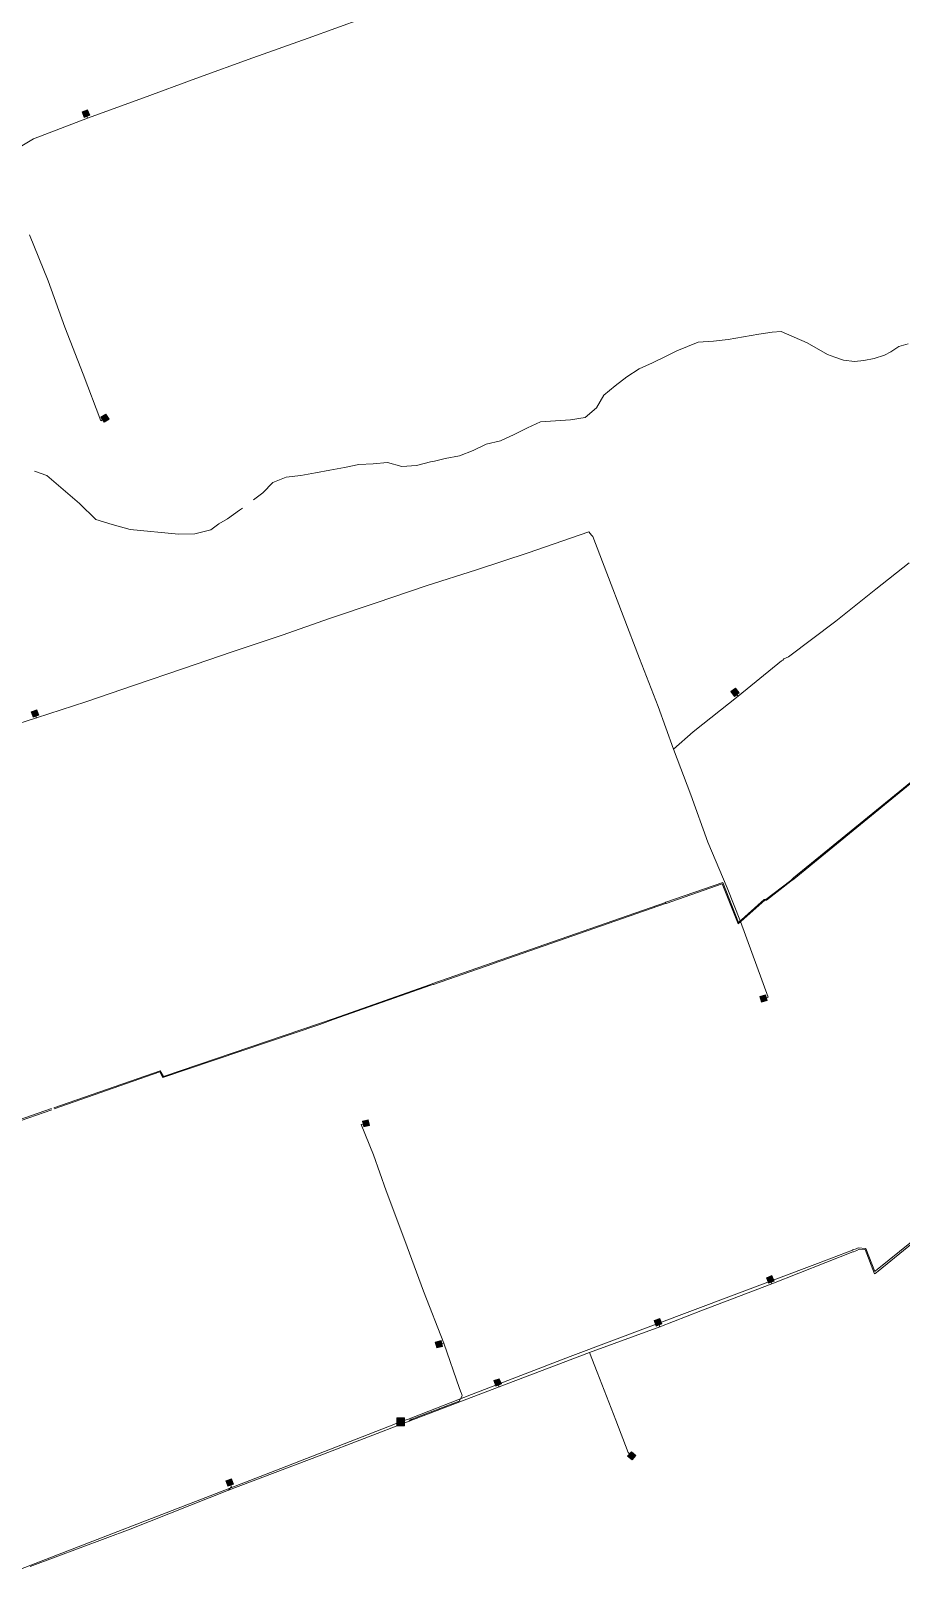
# Model space of a CAD drawing. Header units: metres. Extents: x -6693 to 732, y -3593 to 1689.
# Drawn here: x -3919 to -2846, y -1634 to 261 of the extents above; entities that cross this region are included whole.
import ezdxf

# ---------------------------------------------------------------- set-up
doc = ezdxf.new("R2010")
doc.units = ezdxf.units.M
doc.header["$MEASUREMENT"] = 0
doc.layers.add('ELECTRICA ENERSA', color=7, linetype='CONTINUOUS')

msp = doc.modelspace()

# ---------------------------------------------------------------- hatches: boundary and pattern name
at = {"layer": 'ELECTRICA ENERSA'}
for points in [[(-3853.4, 153.7), (-3856.1, 160.5), (-3849.3, 163), (-3846.6, 156.4)], [(-3833, -215.9), (-3827, -212.1), (-3822.9, -218.4), (-3828.9, -222.2)], [(-3051.3, -560.4), (-3055.6, -554.5), (-3049.9, -550.1), (-3045.6, -555.8)], [(-3916.3, -586.1), (-3918.8, -579.2), (-3912, -576.8), (-3909.5, -583.3)], [(-3011, -935.5), (-3017.8, -937.4), (-3020, -930.3), (-3013.2, -928.4)], [(-3510.2, -1084.2), (-3503.2, -1082.6), (-3501.5, -1089.7), (-3508.6, -1091.3)], [(-3009.3, -1283.9), (-3011.8, -1277.3), (-3005, -1274.6), (-3002.5, -1281.4)], [(-3147.7, -1337), (-3150.2, -1330.2), (-3143.4, -1327.7), (-3140.9, -1334.2)], [(-3411.6, -1362), (-3418.4, -1363.9), (-3420.4, -1356.9), (-3413.3, -1354.9)], [(-3345.7, -1411.1), (-3348.2, -1404.2), (-3341.4, -1401.8), (-3338.9, -1408.3)], [(-3178.5, -1492), (-3173, -1496.6), (-3177.7, -1502), (-3183.1, -1497.4)], [(-3676.1, -1534.4), (-3678.6, -1527.6), (-3671.7, -1525.2), (-3669.3, -1532)]]:
    msp.add_hatch(color=5, dxfattribs=at).paths.add_polyline_path(points)
at = {"layer": 'ELECTRICA ENERSA', "true_color": 0x0200ff}
msp.add_hatch(color=5, dxfattribs=at).paths.add_polyline_path([(-3467.5, -1450.6), (-3467.5, -1459.8), (-3458.2, -1459.8), (-3458.2, -1450.6)])
at = {"layer": 'ELECTRICA ENERSA', "true_color": 0x800080}
for points in [[(-3464.7, -1454.9), (-3464.7, -1453.8), (-3464.5, -1453.5), (-3464.5, -1453), (-3464.2, -1452.5), (-3463.9, -1452.2), (-3463.7, -1451.6), (-3463.4, -1451.4), (-3462.8, -1450.8), (-3462.6, -1450.8), (-3462.6, -1451.1), (-3462.8, -1451.1), (-3463.1, -1451.4), (-3463.7, -1451.9), (-3463.7, -1452.2), (-3463.9, -1452.5), (-3463.9, -1452.7), (-3464.2, -1453.3), (-3464.2, -1453.8), (-3464.5, -1454.1), (-3464.5, -1454.9)], [(-3462.8, -1453), (-3462, -1453), (-3461.2, -1453.8), (-3460.7, -1454.9), (-3460.9, -1456), (-3461.8, -1456.8), (-3462.8, -1457.1), (-3463.9, -1456.5), (-3464.5, -1456), (-3464.7, -1454.9), (-3464.5, -1453.8), (-3463.9, -1453.3), (-3462.8, -1453), (-3462.8, -1453.3), (-3463.7, -1453.5), (-3464.2, -1454.1), (-3464.5, -1454.9), (-3464.2, -1455.7), (-3463.7, -1456.3), (-3462.8, -1456.5), (-3461.8, -1456.3), (-3461.2, -1455.7), (-3460.9, -1454.9), (-3461.5, -1454.1), (-3462, -1453.5), (-3462.8, -1453.3)]]:
    msp.add_hatch(color=216, dxfattribs=at).paths.add_polyline_path(points)

# ---------------------------------------------------------------- linework, layer by layer
at = {"layer": 'ELECTRICA ENERSA', "color": 16, "linetype": 'Continuous', "lineweight": 20, "true_color": 0x800000}
for p, q in [((-3577, 251.5), (-3509.1, 276)), ((-3645.6, 227), (-3577, 251.5)), ((-3715.6, 201.6), (-3645.6, 227)), ((-3780.4, 177.7), (-3715.6, 201.6)), ((-3849.3, 152.9), (-3780.4, 177.7)), ((-3916.1, 127.3), (-3849.3, 152.9)), ((-3957.2, 102.5), (-3916.1, 127.3)), ((-3897.8, -47.9), (-3921, 8.8)), ((-3877.4, -105), (-3897.8, -47.9)), ((-3854.8, -162.8), (-3877.4, -105)), ((-3833, -220.3), (-3854.8, -162.8))]:
    msp.add_line(p, q, dxfattribs=at)
at = {"layer": 'ELECTRICA ENERSA', "color": 5, "linetype": 'Continuous', "lineweight": 5}
for p, q in [((-3850.1, 155.1), (-3849.3, 152.9)), ((-3830.8, -219.2), (-3833, -220.5)), ((-3048.6, -558), (-3046.9, -560.2)), ((-3913.1, -584.7), (-3912.3, -587.1)), ((-3012.1, -932), (-3009.6, -931.1)), ((-3509.4, -1087.8), (-3511.9, -1088.3)), ((-3006.1, -1282.8), (-3005.3, -1284.9)), ((-3144.2, -1335.6), (-3143.4, -1338.1)), ((-3412.5, -1358.5), (-3410, -1357.9)), ((-3342.5, -1409.7), (-3341.4, -1412.2)), ((-3180.7, -1494.7), (-3182.6, -1493)), ((-3672.6, -1533.1), (-3671.7, -1535.5))]:
    msp.add_line(p, q, dxfattribs=at)
at = {"layer": 'ELECTRICA ENERSA', "color": 4, "linetype": 'Continuous', "lineweight": 5}
for p, q in [((-3004.7, -111), (-3021.1, -113.8)), ((-2993.5, -110.2), (-3004.7, -111)), ((-2961.7, -124.4), (-2993.5, -110.2)), ((-3096, -123.3), (-3122.4, -134.2)), ((-3077.2, -122.2), (-3096, -123.3)), ((-3059.2, -120.3), (-3077.2, -122.2)), ((-3021.1, -113.8), (-3059.2, -120.3)), ((-2936.6, -138.5), (-2961.7, -124.4)), ((-2848.4, -128.7), (-2858.5, -135.6)), ((-2836.9, -125.7), (-2848.4, -128.7)), ((-3152.3, -148.9), (-3168.7, -156.5)), ((-3136.5, -141), (-3152.3, -148.9)), ((-3122.4, -134.2), (-3136.5, -141)), ((-2927.6, -141.8), (-2936.6, -138.5)), ((-2916.7, -145.6), (-2927.6, -141.8)), ((-2903.4, -147.3), (-2916.7, -145.6)), ((-2891.7, -146.2), (-2903.4, -147.3)), ((-2878.9, -143.7), (-2891.7, -146.2)), ((-2866.4, -139.4), (-2878.9, -143.7)), ((-2858.5, -135.6), (-2866.4, -139.4)), ((-3183.9, -166.3), (-3198.6, -177.2)), ((-3168.7, -156.5), (-3183.9, -166.3)), ((-3212.5, -188.7), (-3221.3, -204.5)), ((-3198.6, -177.2), (-3212.5, -188.7)), ((-3221.3, -204.5), (-3235.4, -216.2)), ((-3290.7, -221.6), (-3306.8, -229)), ((-3272.2, -220.3), (-3290.7, -221.6)), ((-3253.4, -219.2), (-3272.2, -220.3)), ((-3235.4, -216.2), (-3253.4, -219.2)), ((-3340, -245), (-3357.7, -249.1)), ((-3323.1, -237.4), (-3340, -245)), ((-3306.8, -229), (-3323.1, -237.4)), ((-3390.7, -263.8), (-3408.1, -267.1)), ((-3373.8, -257), (-3390.7, -263.8)), ((-3357.7, -249.1), (-3373.8, -257)), ((-3914.7, -282.4), (-3899.5, -287.8)), ((-3550.3, -281.5), (-3568, -284.5)), ((-3532.3, -278), (-3550.3, -281.5)), ((-3514.9, -274.5), (-3532.3, -278)), ((-3496.9, -273.6), (-3514.9, -274.5)), ((-3479.2, -272), (-3496.9, -273.6)), ((-3461.5, -276.9), (-3479.2, -272)), ((-3443.5, -275.6), (-3461.5, -276.9)), ((-3426.1, -271.2), (-3443.5, -275.6)), ((-3421.2, -270.1), (-3426.1, -271.2)), ((-3408.1, -267.1), (-3421.2, -270.1)), ((-3899.5, -287.8), (-3879.3, -305.2)), ((-3620.8, -296.5), (-3633.3, -309.3)), ((-3604.2, -290), (-3620.8, -296.5)), ((-3586.2, -287.8), (-3604.2, -290)), ((-3568, -284.5), (-3586.2, -287.8)), ((-3879.3, -305.2), (-3859.1, -322.4)), ((-3633.3, -309.3), (-3644.5, -318)), ((-3859.1, -322.4), (-3839, -342)), ((-3661.9, -330.8), (-3676.9, -341.5)), ((-3658.1, -328.1), (-3661.9, -330.8)), ((-3839, -342), (-3819.1, -348.3)), ((-3819.1, -348.3), (-3796.8, -354.5)), ((-3796.8, -354.5), (-3737.1, -360.3)), ((-3737.1, -360.3), (-3717.2, -359.7)), ((-3717.2, -359.7), (-3697.4, -355.1)), ((-3697.4, -355.1), (-3687.3, -347.7)), ((-3676.9, -341.5), (-3687.3, -347.7))]:
    msp.add_line(p, q, dxfattribs=at)
at = {"layer": 'ELECTRICA ENERSA', "color": 30, "linetype": 'Continuous', "lineweight": 20, "true_color": 0xff8b0f}
for p, q in [((-3230.8, -357.3), (-3306, -383.1)), ((-3227.5, -361.6), (-3230.8, -357.3)), ((-3226.2, -363.3), (-3227.5, -361.6)), ((-3208.7, -408.2), (-3226.2, -363.3)), ((-3306, -383.1), (-3369.7, -404.1)), ((-2835.8, -395.7), (-2876.7, -428.1)), ((-3369.7, -404.1), (-3431.5, -424)), ((-3188.8, -460.8), (-3208.7, -408.2)), ((-3431.5, -424), (-3493.3, -445)), ((-2876.7, -428.1), (-2926.3, -467.6)), ((-3493.3, -445), (-3550.8, -464.3)), ((-3550.8, -464.3), (-3609.1, -484.7)), ((-3168.4, -513.6), (-3188.8, -460.8)), ((-2926.3, -467.6), (-2984.6, -511.7)), ((-3609.1, -484.7), (-3670.9, -505.2)), ((-3670.9, -505.2), (-3731.1, -526.1)), ((-3731.1, -526.1), (-3791.3, -546.6)), ((-3145.3, -572.7), (-3168.4, -513.6)), ((-2993.3, -516.6), (-3046.9, -559.9)), ((-2991.6, -515.5), (-2993.3, -516.6)), ((-2990.3, -514.1), (-2991.6, -515.5)), ((-2984.6, -511.7), (-2990.3, -514.1)), ((-3791.3, -546.6), (-3851.5, -567)), ((-3851.5, -567), (-3912.3, -586.9)), ((-3046.9, -559.9), (-3102.2, -604)), ((-3912.3, -586.9), (-3973.5, -606.2)), ((-3126.7, -625.5), (-3145.3, -572.7)), ((-3102.2, -604), (-3126.7, -625.5)), ((-3105.2, -681.9), (-3126.7, -625.5)), ((-3084, -740.2), (-3105.2, -681.9)), ((-3060.3, -796.6), (-3084, -740.2)), ((-3043.7, -838), (-3060.3, -796.6)), ((-3009.6, -931.1), (-3043.7, -838))]:
    msp.add_line(p, q, dxfattribs=at)
at = {"layer": 'ELECTRICA ENERSA', "color": 96, "linetype": 'Continuous', "lineweight": 20, "true_color": 0x008000}
for p, q in [((-2705.7, -561.3), (-2978.3, -784.3)), ((-3065.7, -789.8), (-3136, -814.3)), ((-3046.4, -839.1), (-3065.7, -789.8)), ((-2981.8, -787.3), (-3012.6, -811)), ((-2978.3, -784.3), (-2981.8, -787.3)), ((-3136.5, -814.6), (-3349, -888.4)), ((-3136, -814.3), (-3136.5, -814.6)), ((-3014.5, -811), (-3046.4, -839.1)), ((-3012.6, -811), (-3014.5, -811)), ((-3350.1, -888.9), (-3423.3, -914.5)), ((-3349, -888.4), (-3350.1, -888.9)), ((-3426.1, -915.6), (-3546.5, -958.1)), ((-3423.3, -914.5), (-3426.1, -915.6)), ((-3563.3, -963.8), (-3755.6, -1029.2)), ((-3546.5, -958.1), (-3563.3, -963.8)), ((-3759.7, -1022.1), (-3891, -1067.6)), ((-3755.6, -1029.2), (-3759.7, -1022.1)), ((-3894, -1068.4), (-4062.6, -1127.8))]:
    msp.add_line(p, q, dxfattribs=at)
at = {"layer": 'ELECTRICA ENERSA', "color": 1, "linetype": 'Continuous', "lineweight": 20}
for p, q in [((-2705.9, -562.9), (-2977.8, -785.2)), ((-3066.3, -791.4), (-3135.5, -815.9)), ((-3046.9, -840.7), (-3066.3, -791.4)), ((-2981.6, -788.4), (-3011.8, -811.8)), ((-2977.8, -785.2), (-2981.6, -788.4)), ((-3013.7, -811.8), (-3046.9, -840.7)), ((-3011.8, -811.8), (-3013.7, -811.8)), ((-3136.3, -815.9), (-3348.4, -889.7)), ((-3135.7, -815.9), (-3136.3, -815.9)), ((-3135.5, -815.9), (-3135.7, -815.9)), ((-3349.5, -890.3), (-3422.5, -915.6)), ((-3348.4, -889.7), (-3349.5, -890.3)), ((-3425.8, -916.7), (-3546.2, -958.9)), ((-3422.8, -915.6), (-3425.8, -916.7)), ((-3422.5, -915.6), (-3422.8, -915.6)), ((-3562.8, -964.9), (-3756.5, -1030.3)), ((-3546.2, -958.9), (-3562.8, -964.9)), ((-3760.3, -1023.5), (-3890.5, -1069)), ((-3756.5, -1030.3), (-3760.3, -1023.5)), ((-3893.5, -1070.1), (-4063.4, -1129.2))]:
    msp.add_line(p, q, dxfattribs=at)
at = {"layer": 'ELECTRICA ENERSA', "color": 8, "linetype": 'Continuous', "lineweight": 5}
msp.add_line((-3914.7, -584.1), (-3910.3, -582.8), dxfattribs=at)
at = {"layer": 'ELECTRICA ENERSA', "color": 216, "linetype": 'Continuous', "lineweight": 20, "true_color": 0x800080}
for p, q in [((-3511.9, -1088.3), (-3496.6, -1125.6)), ((-3496.6, -1125.6), (-3481.1, -1170.3)), ((-3481.1, -1170.3), (-3457.9, -1231.3)), ((-3457.9, -1231.3), (-3434.8, -1293.9)), ((-2905.3, -1245.2), (-3005.3, -1284.9)), ((-2904.5, -1245.2), (-2905.3, -1245.2)), ((-2900.4, -1243.6), (-2904.5, -1245.2)), ((-2897.4, -1242.2), (-2900.4, -1243.6)), ((-2890, -1242.7), (-2897.4, -1242.2)), ((-2878.6, -1272.4), (-2890, -1242.7)), ((-2831.5, -1234.8), (-2874, -1269.2)), ((-2874, -1269.2), (-2876.2, -1270.8)), ((-3005.3, -1284.9), (-3092.7, -1318.2)), ((-2876.4, -1271.1), (-2878.6, -1272.4)), ((-2876.2, -1270.8), (-2876.4, -1271.1)), ((-3434.8, -1293.9), (-3410, -1357.9)), ((-3092.7, -1318.2), (-3143.4, -1337.8)), ((-3143.4, -1337.8), (-3230.2, -1369.4)), ((-3410, -1357.9), (-3390.4, -1414.1)), ((-3230.2, -1369.4), (-3341.4, -1411.9)), ((-3220.7, -1393.6), (-3230.2, -1369.4)), ((-3197.8, -1453), (-3220.7, -1393.6)), ((-3341.4, -1411.9), (-3452.5, -1454.4)), ((-3390.4, -1414.1), (-3388.5, -1419.2)), ((-3388.2, -1419.8), (-3387.1, -1423)), ((-3390.9, -1429.6), (-3449.5, -1451.9)), ((-3387.1, -1423), (-3390.9, -1429.6)), ((-3452.5, -1454.4), (-3563.6, -1496.9)), ((-3451.4, -1452.7), (-3452.5, -1454.4)), ((-3450.6, -1452.5), (-3451.4, -1452.7)), ((-3449.5, -1451.9), (-3450.6, -1452.5)), ((-3182.6, -1493), (-3197.8, -1453)), ((-3563.6, -1496.9), (-3675.3, -1539.3)), ((-3675.3, -1539.3), (-3796.8, -1587.3)), ((-3671.7, -1535.3), (-3675.3, -1539.3)), ((-3796.8, -1587.3), (-3920.1, -1633.6))]:
    msp.add_line(p, q, dxfattribs=at)
at = {"layer": 'ELECTRICA ENERSA', "color": 3, "linetype": 'Continuous', "lineweight": 15}
for p, q in [((-2905.8, -1243.3), (-2948.9, -1259.6)), ((-2905.3, -1243), (-2905.8, -1243.3)), ((-2901.2, -1241.6), (-2905.3, -1243)), ((-2898.5, -1240.3), (-2901.2, -1241.6)), ((-2889.2, -1241.1), (-2898.5, -1240.3)), ((-2878.3, -1269.7), (-2889.2, -1241.1)), ((-2832.8, -1233.2), (-2875.1, -1267.2)), ((-2948.9, -1259.6), (-3253.9, -1374.3)), ((-2877.5, -1269.2), (-2878.3, -1269.7)), ((-2877.2, -1268.9), (-2877.5, -1269.2)), ((-2875.1, -1267.2), (-2877.2, -1268.9)), ((-3253.9, -1374.3), (-3375.7, -1421.4)), ((-3375.7, -1421.4), (-3454.7, -1452.2)), ((-3471.6, -1458.5), (-3618.4, -1515.4)), ((-3469.7, -1457.6), (-3471.6, -1458.5)), ((-3462.8, -1455.2), (-3469.7, -1457.6)), ((-3459, -1453.5), (-3462.8, -1455.2)), ((-3454.7, -1452.2), (-3459, -1453.5)), ((-3618.4, -1515.4), (-3739.8, -1562.5)), ((-3739.8, -1562.5), (-3861, -1609.3)), ((-3861, -1609.3), (-3982.5, -1656.2))]:
    msp.add_line(p, q, dxfattribs=at)
at = {"layer": 'ELECTRICA ENERSA', "color": 5, "linetype": 'Continuous', "lineweight": 5}
for points in [[(-3853.4, 153.7), (-3856.1, 160.5), (-3849.3, 163), (-3846.6, 156.4)], [(-3833, -215.9), (-3827, -212.1), (-3822.9, -218.4), (-3828.9, -222.2)], [(-3051.3, -560.4), (-3055.6, -554.5), (-3049.9, -550.1), (-3045.6, -555.8)], [(-3916.3, -586.1), (-3918.8, -579.2), (-3912, -576.8), (-3909.5, -583.3)], [(-3011, -935.5), (-3017.8, -937.4), (-3020, -930.3), (-3013.2, -928.4)], [(-3510.2, -1084.2), (-3503.2, -1082.6), (-3501.5, -1089.7), (-3508.6, -1091.3)], [(-3009.3, -1283.9), (-3011.8, -1277.3), (-3005, -1274.6), (-3002.5, -1281.4)], [(-3147.7, -1337), (-3150.2, -1330.2), (-3143.4, -1327.7), (-3140.9, -1334.2)], [(-3411.6, -1362), (-3418.4, -1363.9), (-3420.4, -1356.9), (-3413.3, -1354.9)], [(-3345.7, -1411.1), (-3348.2, -1404.2), (-3341.4, -1401.8), (-3338.9, -1408.3)], [(-3178.5, -1492), (-3173, -1496.6), (-3177.7, -1502), (-3183.1, -1497.4)], [(-3676.1, -1534.4), (-3678.6, -1527.6), (-3671.7, -1525.2), (-3669.3, -1532)]]:
    msp.add_lwpolyline(points, close=True, dxfattribs=at)
at = {"layer": 'ELECTRICA ENERSA', "color": 5, "linetype": 'Continuous', "lineweight": 5, "true_color": 0x0200ff}
msp.add_lwpolyline([(-3467.7, -1450.3), (-3467.7, -1459.8), (-3458.2, -1459.8), (-3458.2, -1450.3)], close=True, dxfattribs=at)
at = {"layer": 'ELECTRICA ENERSA', "color": 216, "linetype": 'Continuous', "lineweight": 5, "true_color": 0x800080}
for points in [[(-3464.7, -1454.9), (-3464.7, -1453.8), (-3464.5, -1453.5), (-3464.5, -1453), (-3464.2, -1452.5), (-3463.9, -1452.2), (-3463.7, -1451.6), (-3463.4, -1451.4), (-3462.8, -1450.8), (-3462.6, -1450.8), (-3462.6, -1451.1), (-3462.8, -1451.1), (-3463.1, -1451.4), (-3463.7, -1451.9), (-3463.7, -1452.2), (-3463.9, -1452.5), (-3463.9, -1452.7), (-3464.2, -1453.3), (-3464.2, -1453.8), (-3464.5, -1454.1), (-3464.5, -1454.9)], [(-3462.8, -1453), (-3462, -1453), (-3461.2, -1453.8), (-3460.7, -1454.9), (-3460.9, -1456), (-3461.8, -1456.8), (-3462.8, -1457.1), (-3463.9, -1456.5), (-3464.5, -1456), (-3464.7, -1454.9), (-3464.5, -1453.8), (-3463.9, -1453.3), (-3462.8, -1453), (-3462.8, -1453.3), (-3463.7, -1453.5), (-3464.2, -1454.1), (-3464.5, -1454.9), (-3464.2, -1455.7), (-3463.7, -1456.3), (-3462.8, -1456.5), (-3461.8, -1456.3), (-3461.2, -1455.7), (-3460.9, -1454.9), (-3461.5, -1454.1), (-3462, -1453.5), (-3462.8, -1453.3)]]:
    msp.add_lwpolyline(points, close=True, dxfattribs=at)

doc.saveas('drawing.dxf')
